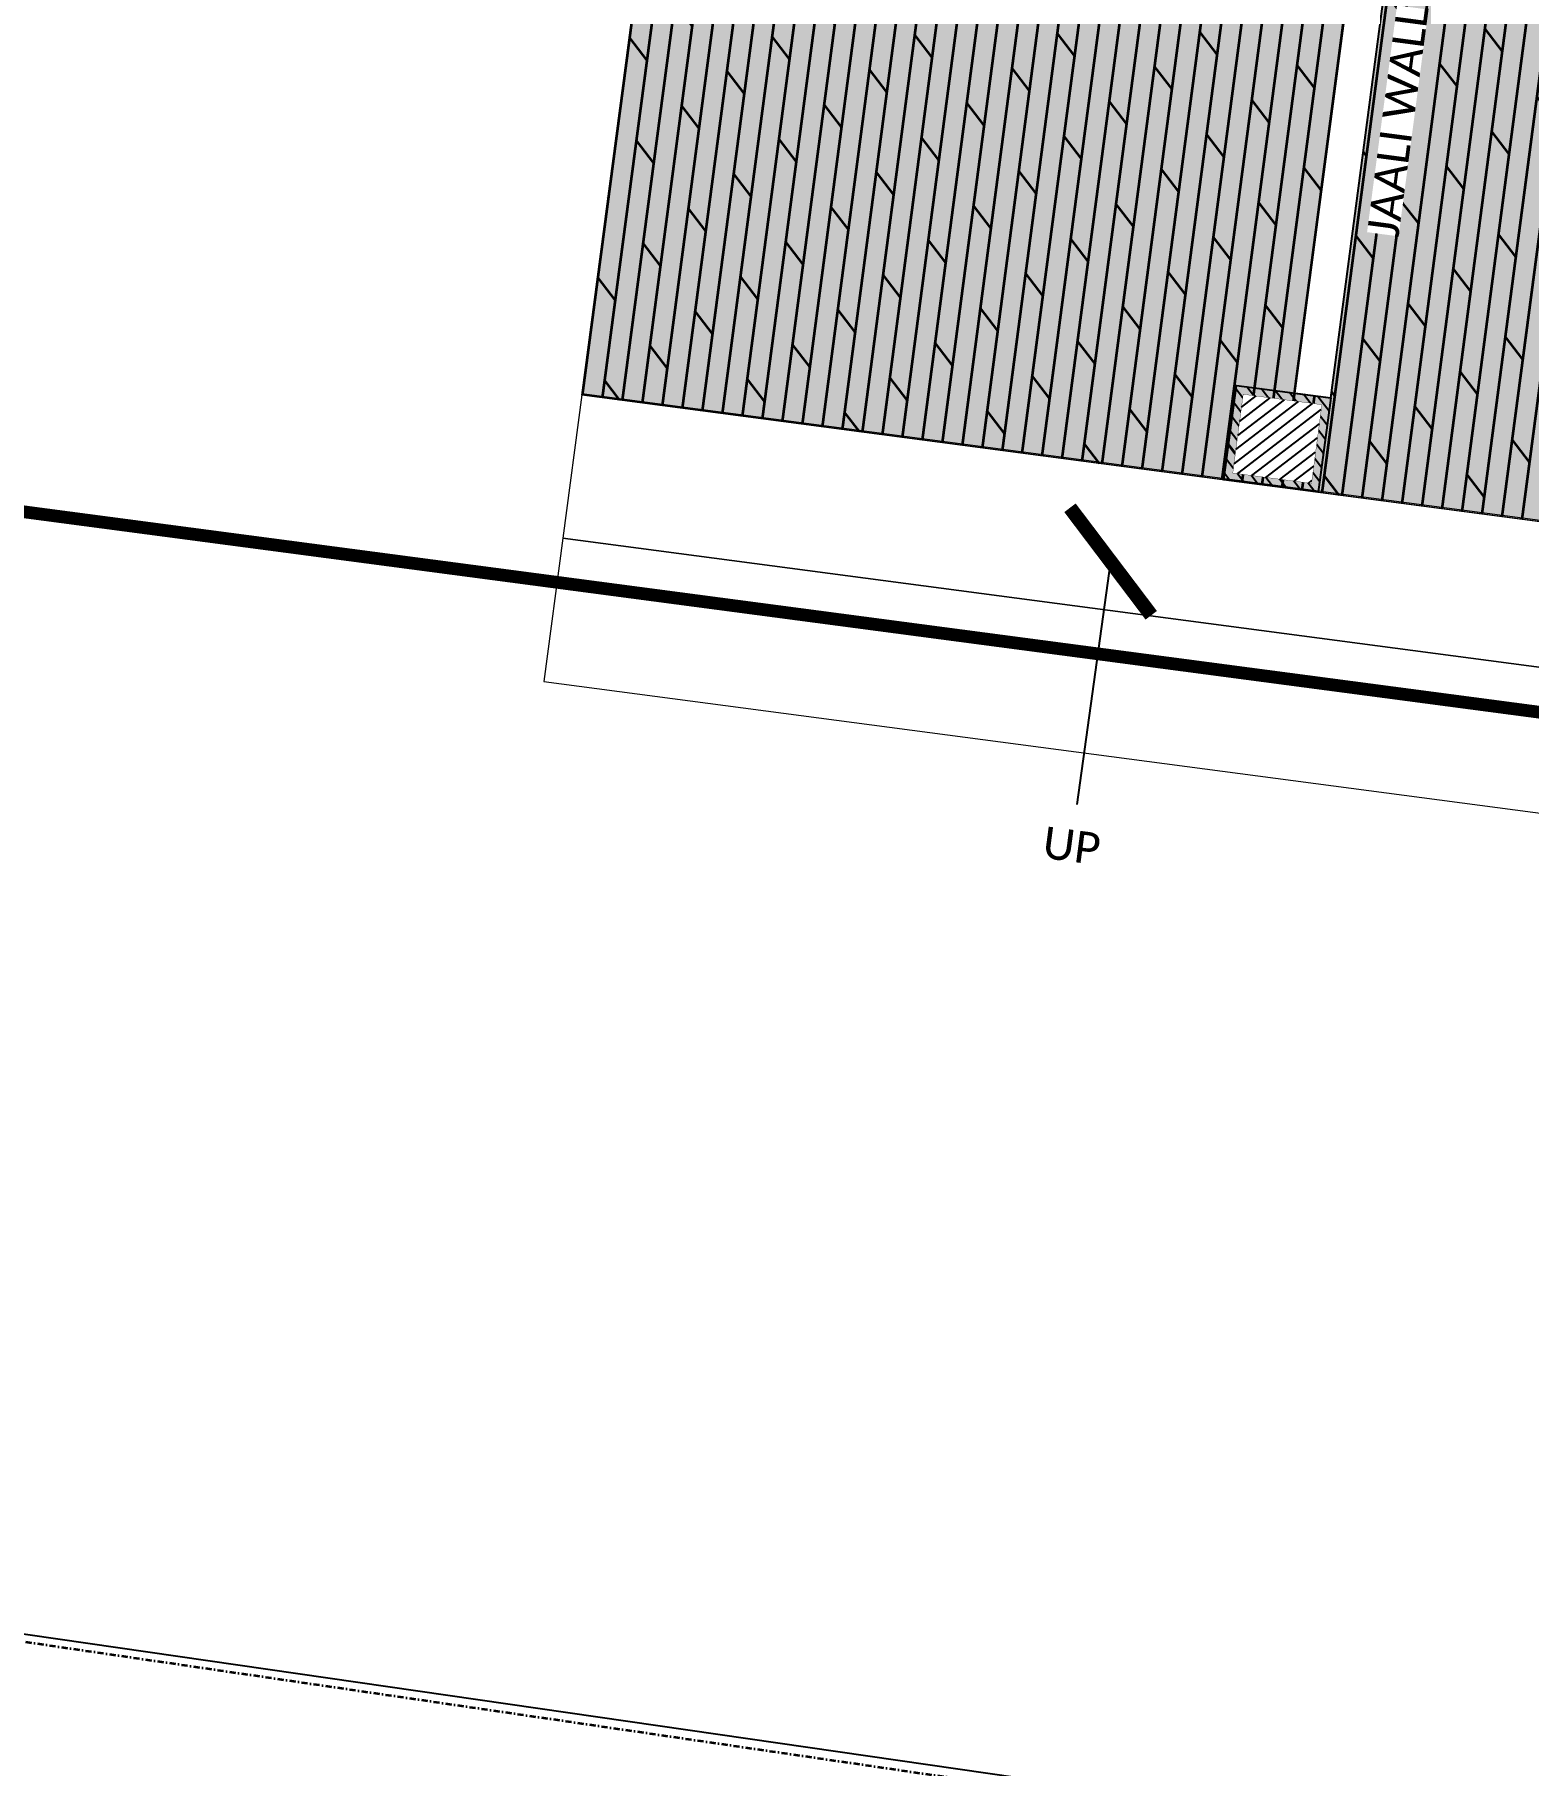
# Model space of a CAD drawing. Header units: millimetres. Extents: x -179928 to 528275, y -469666 to 511935.
# Drawn here: x 5007 to 9711, y 97423 to 102871 of the extents above; entities that cross this region are included whole.
import ezdxf

# ---------------------------------------------------------------- set-up
doc = ezdxf.new("R2010")
doc.units = ezdxf.units.MM
doc.set_wipeout_variables(frame=1)
doc.linetypes.add('DASHDOT', pattern=[25.4, 12.7, -6.35, 0, -6.35])
doc.linetypes.add('DASHED', pattern=[0.75, 0.5, -0.25])
for name, color, linetype in [('ad-Arrow', 32, 'Continuous'), ('ad-Elevation 10', 8, 'Continuous'), ('ad-Furniture', 8, 'Continuous'), ('ad-MS Columns', 1, 'Continuous'), ('ad-Plinth', 8, 'Continuous'), ('ad-Primary Roof', 5, 'Continuous'), ('ad-RCC', 3, 'Continuous'), ('ad-RCC Hatch', 125, 'Continuous'), ('ad-Text main', 7, 'Continuous'), ('ad-Verandah', 33, 'Continuous')]:
    doc.layers.add(name, color=color, linetype=linetype)
doc.layers.add('ad-Landscape', color=94, linetype='Continuous', lineweight=35)
doc.layers.add('ad-Plot Boundary', color=6, linetype='Continuous', true_color=0xff00ff)
doc.layers.add('ad-Site Boundary', color=1, linetype='DASHDOT', lineweight=35, true_color=0xff0000)
doc.styles.add('6 U T S R N_Corridor-Basement$0$Standard', font='arial.ttf')
doc.styles.get("Standard").update_dxf_attribs({"font": 'arial.ttf'})
doc.dimstyles.new('A-100-DIM-INT (MM-FT)', dxfattribs={"dimscale": 50, "dimtxt": 2.4, "dimasz": 1, "dimexe": 5, "dimexo": 100, "dimgap": 1, "dimtad": 0, "dimdec": 0, "dimdsep": 46, "dimtxsty": 'Standard', "dimblk": 'ARCHTICK', "dimcen": 0.025, "dimse1": 1, "dimse2": 1, "dimclrd": 256, "dimclre": 256, "dimclrt": 256, "dimazin": 2, "dimtfac": 1, "dimtdec": 0, "dimtix": 1, "dimtmove": 2, "dimatfit": 3, "dimldrblk": 'ARCHTICK', "dimfxl": 1, "dimtolj": 1, "dimtzin": 0, "dimarcsym": 0})

# ---------------------------------------------------------------- blocks, each defined once
blk = doc.blocks.new('Site boundary')
at = {"layer": 'ad-Site Boundary', "ltscale": 1.5}
blk.add_lwpolyline([(0, 144079.955027506), (-74.94862296944484, 143539.368910169), (-1405.224438783247, 135851.1572099559), (-1411.745398663916, 128873.7301368195), (-3557.141199656762, 117149.0442699975), (-5982.938275551889, 99418.55435237312), (20081.33837054786, 95597.2718618515), (40504.98471920658, 92786.73815295257), (60922.11010797881, 89780.57564761076), (85284.41622502753, 86291.86211104225), (101404.2290519334, 84185.59206933837), (113350.6275547286, 82444.49578099517), (129248.7277456694, 80318.66285964684), (143418.7735680309, 78323.2491359277), (149320.2422607269, 77286.41651477921), (152952.4169146921, 75662.69750430167), (149411.5356990676, 48881.11527124402), (148166.0323617137, 41049.4424536397), (146842.2775057808, 28124.89996863343), (159655.963672806, 28124.89996863343)], dxfattribs=at)
blk = doc.blocks.new('1625E_Roof Plan')
at = {"layer": 'ad-Primary Roof', "linetype": 'DASHED', "ltscale": 2, "const_width": 40}
blk.add_lwpolyline([(12569.99999999999, -2645.000000000266), (2379.999999999987, -2645.000000000253), (7474.999999999992, 2254.999999999714)], close=True, dxfattribs=at)
blk = doc.blocks.new('A$C42b14ea2')
at = {"layer": 'ad-RCC Hatch', "transparency": 33554687}
h = blk.add_hatch(dxfattribs=at)
h.set_pattern_fill('ANSI31', color=256, scale=10)
h.set_pattern_definition([(45, (13250.00000000006, 8645), (-22.45064030267288, 22.45064030267288), [])])
h.paths.add_polyline_path([(0, 0), (300, 0), (300, 300), (0, 300)])
at = {"layer": 'ad-RCC'}
blk.add_lwpolyline([(0, 0), (300, 0), (300, 300), (0, 300)], close=True, dxfattribs=at)
blk = doc.blocks.new('1625E_Columns')
at = {"layer": 'ad-RCC', "xscale": -1}
blk.add_blockref('A$C42b14ea2', (8539.999999999918, -2050.000000000198), dxfattribs=at)
blk = doc.blocks.new('zw$B0BD')
blk.add_wipeout([(0, -5.684341886080802e-14), (250, -5.684341886080802e-14), (250, -250.00000000000006), (0, -250.00000000000006)])
at = {"layer": 'ad-MS Columns'}
h = blk.add_hatch(dxfattribs=at)
h.set_pattern_fill('ANSI31', color=256, scale=10, angle=1.403341859706975e-14)
h.set_pattern_definition([(45.00000000000001, (3.637978807091713e-12, -250.0000000000036), (-22.45064030267288, 22.45064030267288), [])])
h.paths.add_polyline_path([(0, 0), (250, 0), (250, -250), (0, -250)])
at = {"layer": 'ad-MS Columns', "const_width": 1}
blk.add_lwpolyline([(0, -1.818989403545856e-12), (250, -1.818989403545856e-12), (250, -250.0000000000018), (0, -250.0000000000018)], close=True, dxfattribs=at)
blk = doc.blocks.new('zw$BD87')
at = {"layer": 'ad-MS Columns'}
blk.add_blockref('zw$B0BD', (-3855.000000000007, -1775.000000000016), dxfattribs=at)
blk = doc.blocks.new('_ArchTick')
at = {"color": 0, "linetype": 'ByBlock', "const_width": 0.15}
blk.add_lwpolyline([(-0.5, -0.5), (0.5, 0.5)], dxfattribs=at)
blk = doc.blocks.new('zw$D357')
at = {"layer": 'ad-Elevation 10', "insert": (210.439921621346, -857.9359802191861), "char_height": 100, "width": 720.0700918301496, "attachment_point": 5, "rotation": 89.99999999999999, "style": '6 U T S R N_Corridor-Basement$0$Standard', "bg_fill": 3, "box_fill_scale": 1, "bg_fill_color": 257, "bg_fill_transparency": 0}
blk.add_mtext('{\\fCalibri Light|b0|i0|c0|p34;JAALI WALL}', dxfattribs=at)
blk.add_wipeout([(-1.2505552149377763e-12, 9.094947017729282e-13), (114.99999999999272, 9.094947017729282e-13), (114.99999999991837, -1750.000000000391), (-8.185452315956354e-11, -1750.000000000391)])
at = {"layer": 'ad-Elevation 10'}
blk.add_lwpolyline([(114.9999999999181, -1750.000000000391), (115, 6.912159733474255e-10), (0, 6.912159733474255e-10), (-8.185452315956354e-11, -1750.000000000391)], close=True, dxfattribs=at)
blk = doc.blocks.new('zw$A88E')
at = {"layer": 'ad-Plot Boundary', "ltscale": 5}
blk.add_lwpolyline([(-368985.6611467783, -334686.5687631173), (-368988.5148910547, -337740.0751392141), (-371133.9106920476, -349464.7610060362), (-373559.7077679427, -367195.2509236605), (-338868.4229074378, -372203.7111090763), (-334719.9631792037, -340818.3856872523), (-347508.0863695226, -339123.1260407004), (-361591.8650688882, -336188.1659588577), (-368985.6611467783, -334686.5687631173)], close=True, dxfattribs=at)
blk = doc.blocks.new("Plot's Boundary")
at = {"layer": 'ad-Plot Boundary', "ltscale": 5}
blk.add_blockref('zw$A88E', (367576.7694923908, 466613.8052760336), dxfattribs=at)
blk = doc.blocks.new('A$C92fa9908')
at = {"layer": 'ad-Verandah', "lineweight": 9}
blk.add_lwpolyline([(13649.99999999988, 4744.999999999884), (12119.99999999988, 4744.999999999884), (12119.99999999988, -1.164153218269348e-10), (6199.999999999884, -2.328306436538696e-10), (6199.999999999884, -2045.000000000233), (13649.99999999988, -2045.000000000116)], close=True, dxfattribs=at)
blk = doc.blocks.new('zw$C194')
at = {"layer": 'ad-Plinth', "ltscale": 5, "rotation": 352.4703876422758}
blk.add_blockref('A$C92fa9908', (-190986.8578491664, -324177.0759336547), dxfattribs=at)
blk = doc.blocks.new("Villa's Boundary")
at = {"ltscale": 5}
blk.add_blockref('zw$C194', (191838.8194455516, 428758.7755207014), dxfattribs=at)
blk = doc.blocks.new('1625_East Villa')
at = {"transparency": 33554559}
h = blk.add_hatch(color=43, dxfattribs=at)
h.dxf.hatch_style = 1
h.paths.add_polyline_path([(13640, 4744.999999999891), (12120, 4744.999999999891), (12120, -1.091393642127514e-10), (6200, -2.328306436538696e-10), (6200.000000000005, -2050.000000000233), (13640, -2050.000000000109)])
at = {"layer": 'ad-Landscape', "transparency": 33554687}
h = blk.add_hatch(dxfattribs=at)
h.set_pattern_fill('DOLMIT', color=44, scale=10, angle=89.99999999999997)
h.set_pattern_definition([(90, (-1084315.540901813, 674820.0243791805), (-63.5, 4.764093276194321e-14), []), (134.9999999999999, (-1084315.540901813, 674820.0243791805), (-126.99991343501, -126.9999134350098), [89.80256121069154, -179.6051224213831])])
h.paths.add_polyline_path([(13640, 4744.999999999891), (12120, 4744.999999999891), (12120, -1.091393642127514e-10), (6200, -2.328306436538696e-10), (6200.000000000005, -2050.000000000233), (13640, -2050.000000000109)])
at = {"layer": 'ad-Verandah', "lineweight": 9}
for points in [[(13640, 4744.999999999891), (12120, 4744.999999999891), (12120, -1.091393642127514e-10), (6200, -2.328306436538696e-10), (6200.000000000005, -2050.000000000233), (13640, -2050.000000000109)], [(6200, -2050.000000000233), (6200, -2505.000000000233), (9749.999999999918, -2505.0000000002), (9749.999999999918, -2050.0000000002)], [(6200.000000000035, -2505.000000000233), (6200.000000000035, -2960.000000000233), (9749.99999999995, -2960.0000000002), (9749.99999999995, -2505.0000000002)]]:
    blk.add_lwpolyline(points, close=True, dxfattribs=at)
at = {"layer": 'ad-Text main', "insert": (7915.698763653636, -3255.201280976915), "char_height": 100, "width": 207.6, "attachment_point": 5, "style": '6 U T S R N_Corridor-Basement$0$Standard', "bg_fill": 2}
blk.add_mtext('{\\fCalibri Light|b0|i0|c0|p34;UP}', dxfattribs=at)
at = {"layer": 'ad-Arrow'}
blk.add_leader([(7920.000000000005, -2351.712297808643, 3.069612640198292e-08), (7915.000000000004, -3123.334179824022)], dimstyle='A-100-DIM-INT (MM-FT)', override={"dimscale": 1, "dimasz": 300, "dimgap": 50, "dimtad": 0}, dxfattribs=at)
at = {"layer": 'ad-Furniture'}
blk.add_blockref('zw$D357', (8425, 1.930666935814539e-10), dxfattribs=at)
blk.add_blockref('1625E_Roof Plan', (0, 0))
blk.add_blockref('1625E_Columns', (0, 0))
at = {"layer": 'ad-MS Columns'}
blk.add_blockref('zw$BD87', (12119.99999999993, -1.818989403545856e-10), dxfattribs=at)
blk = doc.blocks.new("All Plot's Villa Plans")
at = {"ltscale": 5, "rotation": 352.4703876422526}
blk.add_blockref('1625_East Villa', (851.9615963847609, 104581.6995870468), dxfattribs=at)

msp = doc.modelspace()

# ---------------------------------------------------------------- block references
at = {"ltscale": 5}
msp.add_blockref("Plot's Boundary", (0, 0), dxfattribs=at)

# ---------------------------------------------------------------- next in the draw order: block references
msp.add_blockref("Villa's Boundary", (0, 0), dxfattribs=at)

# ---------------------------------------------------------------- next in the draw order: block references
msp.add_blockref("All Plot's Villa Plans", (0, 0), dxfattribs=at)

# ---------------------------------------------------------------- next in the draw order: block references
msp.add_blockref('Site boundary', (0, 0))

doc.saveas('drawing.dxf')
